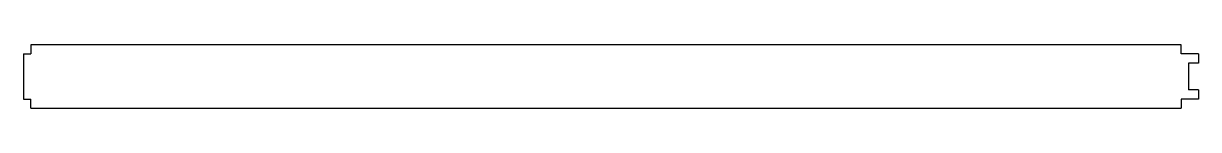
# Model space of a CAD drawing. Header units: millimetres. Extents: x 0 to 2706, y 0 to 146.
import ezdxf

# ---------------------------------------------------------------- set-up
doc = ezdxf.new("R2010")
doc.units = ezdxf.units.MM

msp = doc.modelspace()

# ---------------------------------------------------------------- linework, layer by layer
at = {"color": 7, "linetype": 'Continuous', "lineweight": 25}
for p, q in [((17, 145.8), (17, 124.8)), ((2666, 145.8), (17, 145.8)), ((2666, 124.8), (2666, 145.8)), ((0, 124.8), (17, 124.8)), ((0, 124.8), (0, 21)), ((2706, 124.8), (2666, 124.8)), ((2706, 124.8), (2706, 103.8)), ((2706, 103.8), (2683, 103.8)), ((2683, 103.8), (2683, 42)), ((2706, 42), (2683, 42)), ((2706, 42), (2706, 21)), ((0, 21), (17, 21)), ((17, 0), (17, 21)), ((17, 0), (2666, 0)), ((2706, 21), (2666, 21)), ((2666, 21), (2666, 0))]:
    msp.add_line(p, q, dxfattribs=at)

doc.saveas('drawing.dxf')
